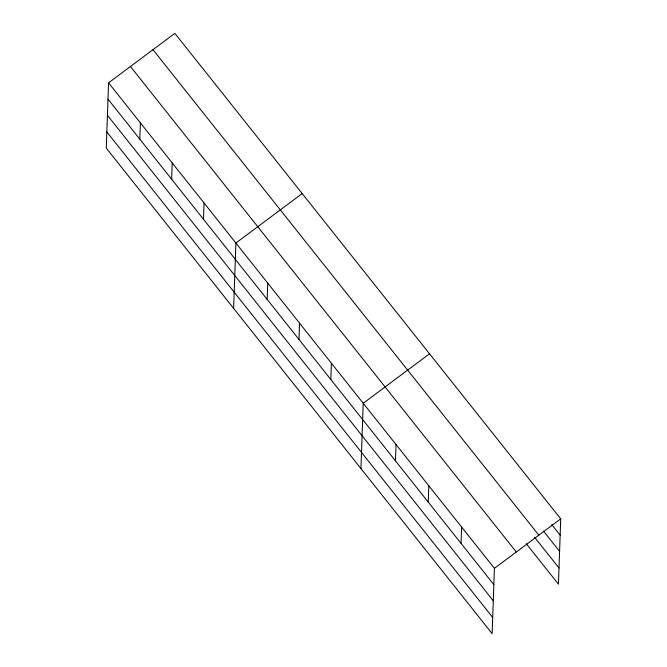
<?xml version="1.0" encoding="UTF-8"?>
<svg xmlns="http://www.w3.org/2000/svg" width="667" height="667" viewBox="0 0 667 667"><rect width="100%" height="100%" fill="white"/><g stroke="black" fill="none" stroke-linecap="round" stroke-linejoin="round"><path stroke-width="1" d="M108.563 82.825L106.278 148.141L492.138 633.65L494.414 568.334L108.563 82.825L174.862 33.35L560.722 518.859L558.437 584.175L526.28 543.722M139.828 139.186L140.395 122.878M171.661 179.24L172.228 162.931M203.493 219.293L204.06 202.985M233.617 308.362L235.893 243.038L302.193 193.572M267.159 299.4L267.725 283.091M298.991 339.453L299.558 323.153M330.824 379.515L331.391 363.207M360.947 468.576L363.223 403.26L429.531 353.785M395.456 460.83L396.023 444.53M428.256 502.101L428.823 485.793M461.047 543.372L461.622 527.063M494.414 568.334L560.722 518.859M551.792 524.646L560.147 535.167M543.505 531.107L559.588 551.342M152.985 49.675L538.836 535.184M534.567 537.252L559.004 568.001M130.44 66.5L516.3 552.009M107.996 99.133L493.847 584.642M107.429 115.299L493.28 600.809M106.845 131.966L492.705 617.475"/></g></svg>
